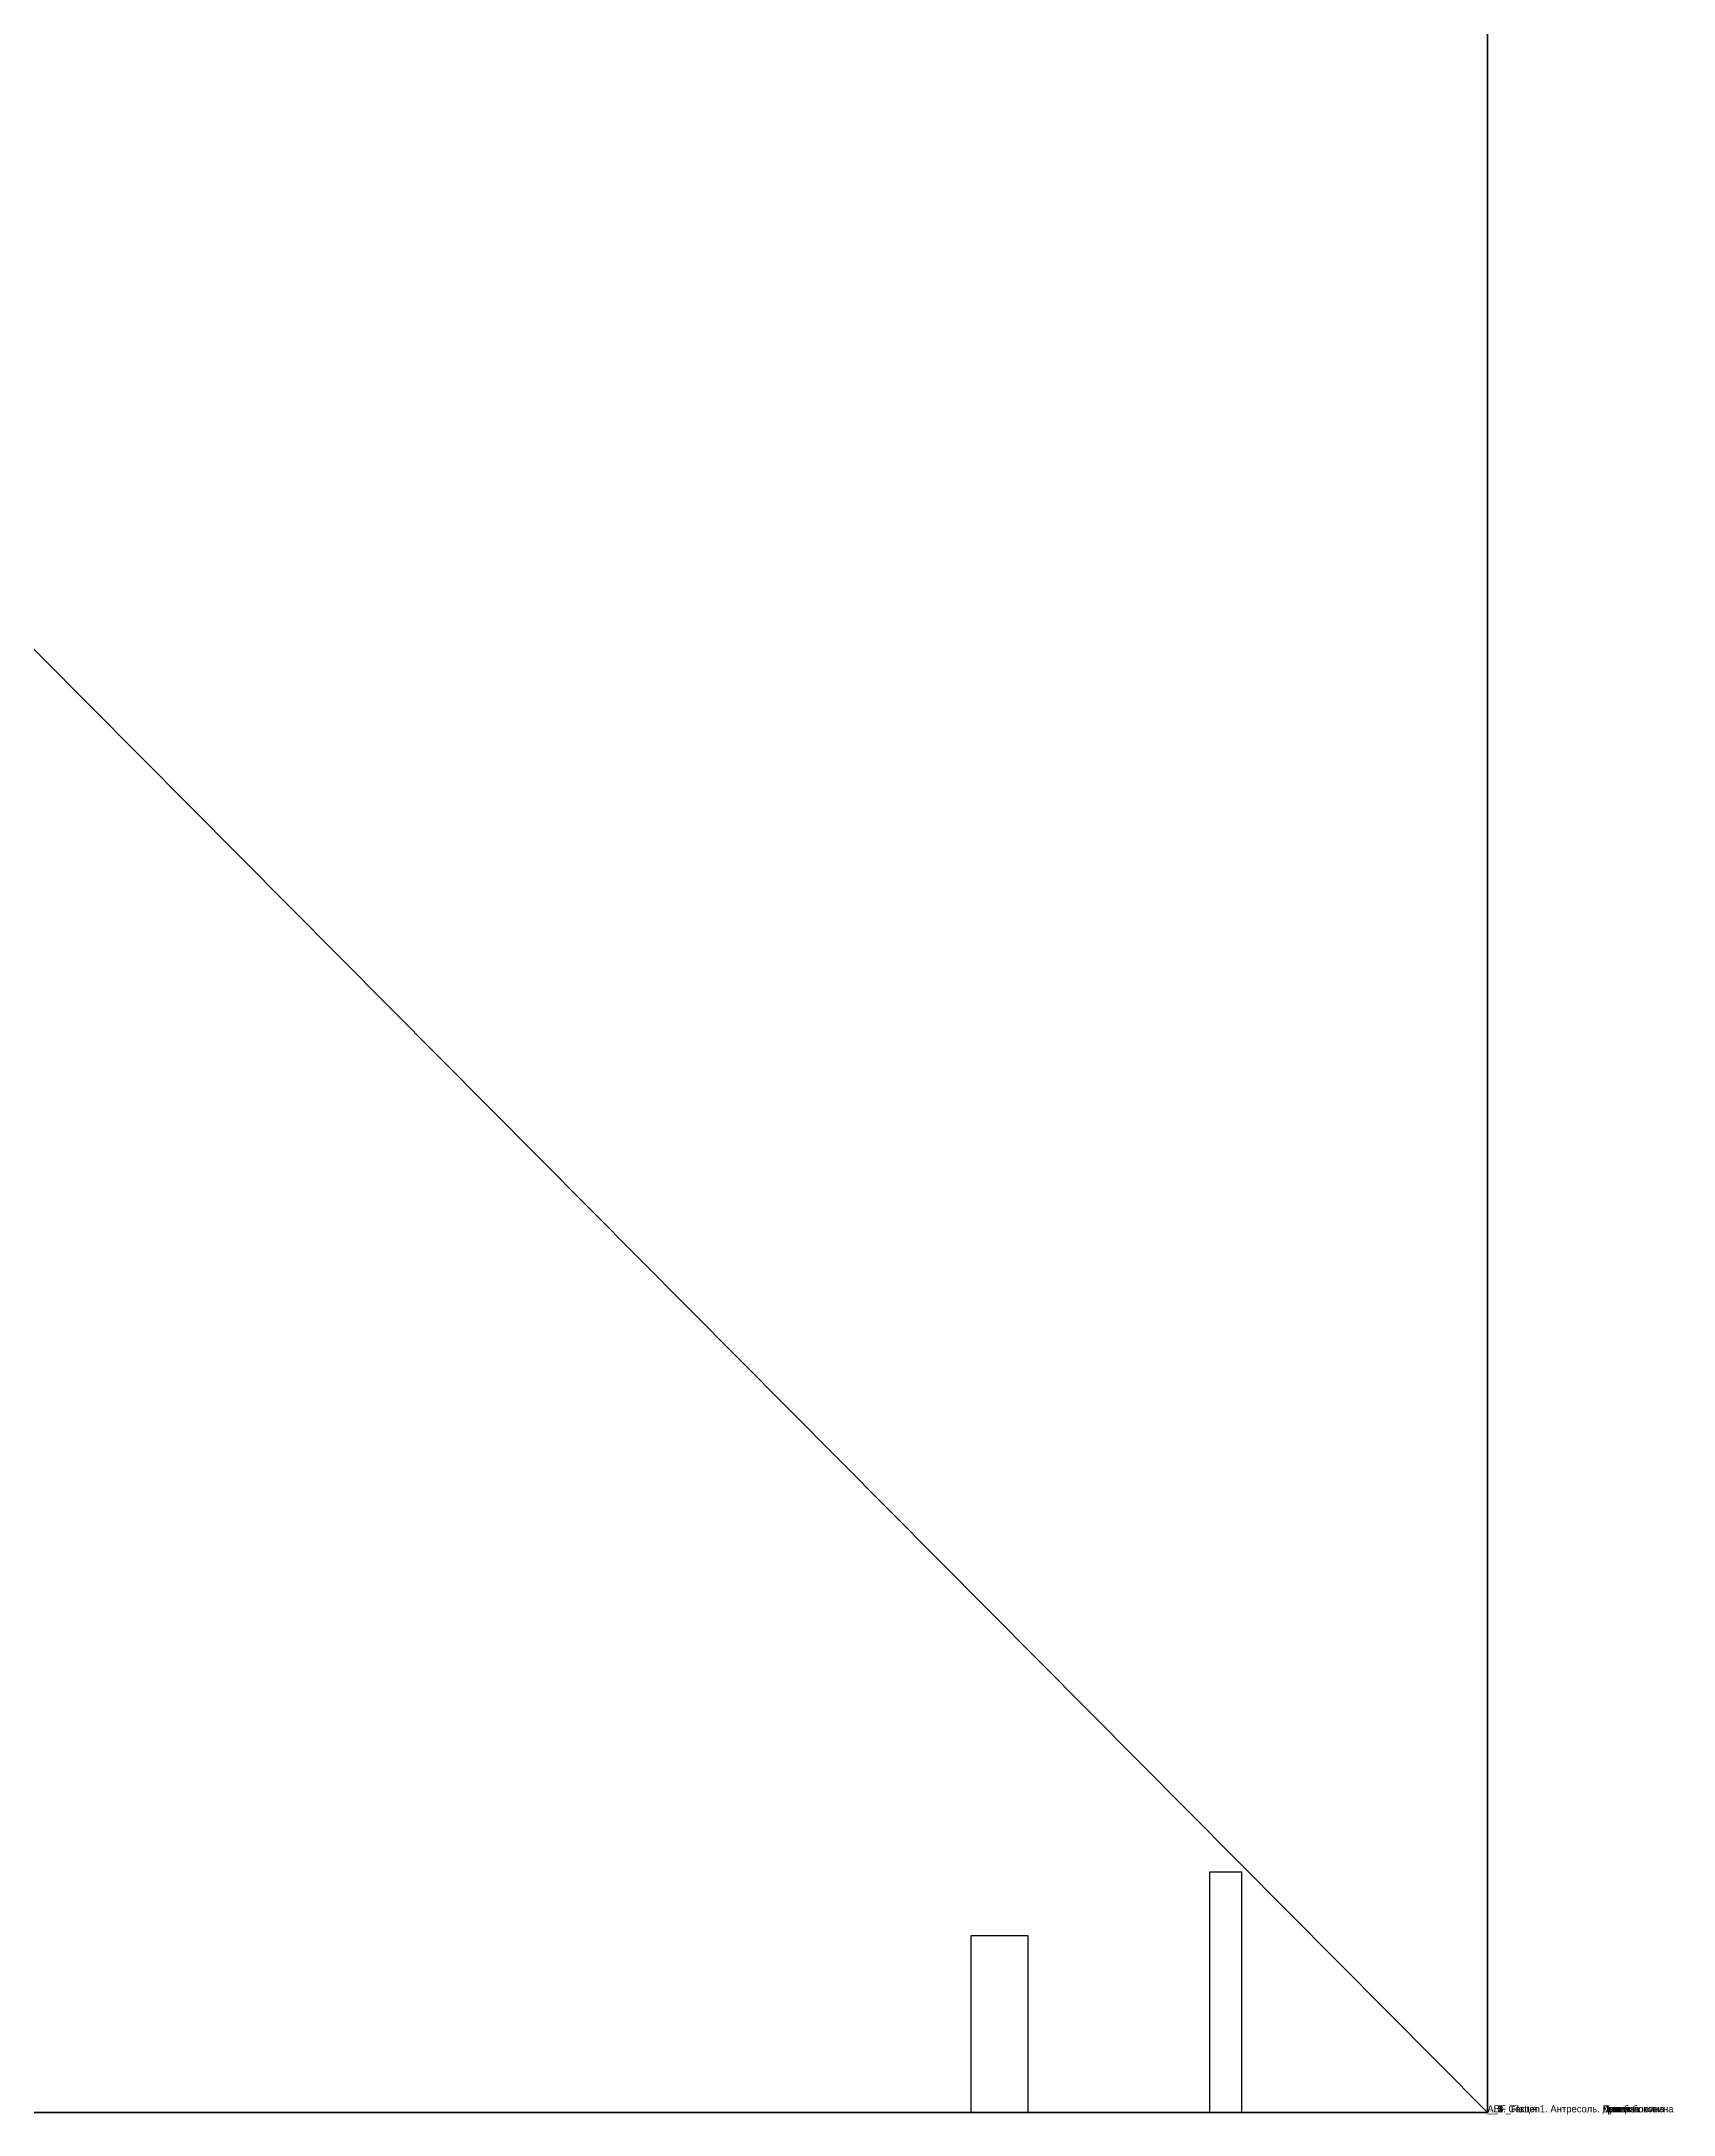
# Model space of a CAD drawing. Header units: millimetres. Extents: x -4450 to 26, y -548 to 1271.
# Drawn here: x -204.5 to 26.3, y -0.3 to 292.8 of the extents above; entities that cross this region are included whole.
import ezdxf

# ---------------------------------------------------------------- set-up
doc = ezdxf.new("R2010")
doc.units = ezdxf.units.MM
doc.header["$LTSCALE"] = 25.4
doc.layers.get('0').update_dxf_attribs({"true_color": 0xffffff})
for name, color, linetype, true_color in [('ABF_cuttingLines', 190, 'Continuous', 0x9900ff), ('DSIDE-4.5', 190, 'Continuous', 0x9900ff), ('DSIDE-8', 22, 'Continuous', 0xcc4400)]:
    doc.layers.add(name, color=color, linetype=linetype, true_color=true_color)

# ---------------------------------------------------------------- blocks, each defined once
blk = doc.blocks.new('Group53#1')
at = {"layer": 'DSIDE-4.5', "color": 0, "extrusion": (9.39989e-17, -1, 1.15969e-15)}
blk.add_circle((0, 9), 2.25, dxfattribs=at)
at = {"layer": 'DSIDE-8', "color": 0, "extrusion": (9.39989e-17, -1, 1.15969e-15)}
blk.add_circle((-32, 9), 4, dxfattribs=at)
blk = doc.blocks.new('Group54#1')
at = {"layer": 'DSIDE-4.5', "color": 0}
blk.add_polyline3d([(-2.25, 0, 0), (-2.25, -34, 0), (2.25, -34, 0), (2.25, 0, 0), (-2.25, 0, 0)], close=True, dxfattribs=at)
at = {"layer": 'DSIDE-8', "color": 0}
blk.add_polyline3d([(-36, 0, 0), (-36, -25, 0), (-28, -25, 0), (-28, 0, 0), (-36, 0, 0)], close=True, dxfattribs=at)
blk = doc.blocks.new('Group73#1')
at = {"layer": 'ABF_cuttingLines', "color": 0}
blk.add_polyline3d([(600, 622, 0), (0, 622, 0), (0, 18, 0), (600, 18, 0), (600, 622, 0)], close=True, dxfattribs=at)
blk = doc.blocks.new('______ 1. ___#5')
at = {"layer": 'ABF_cuttingLines', "color": 0}
for p, q in [((600, 622, 18), (600, 18, 18)), ((600, 622), (600, 18)), ((600, 622, 18), (600, 18, 18)), ((600, 622), (600, 18)), ((600, 18, 18), (0, 18, 18)), ((600, 18), (0, 18)), ((600, 18, 18), (0, 18, 18)), ((600, 18), (0, 18)), ((600, 18, 18), (600, 18)), ((600, 18, 18), (600, 18))]:
    blk.add_line(p, q, dxfattribs=at)
at = {"color": 0, "extrusion": (0, 0, -1), "rotation": 180}
for name in ['Group54#1', 'Group53#1']:
    blk.add_blockref(name, (-563, 18, -18), dxfattribs=at)
at = {"layer": 'ABF_cuttingLines', "color": 0}
blk.add_blockref('Group73#1', (0, 0, 18), dxfattribs=at)
at = {"color": 7, "true_color": 0xffffff}
mesh = blk.add_polyface(dxfattribs=at)
corners = [(600, 18, 18), (0, 622, 18), (0, 18, 18), (600, 622, 18)]
mesh.append_faces([[corners[k] for k in face] for face in [(0, 1, 2), (1, 0, 3)]], dxfattribs={"vtx0": -1, "color": 7})
at = {"color": 0}
mesh = blk.add_polyface(dxfattribs=at)
corners = [(600, 622), (0, 18), (0, 622), (600, 18)]
mesh.append_faces([[corners[k] for k in face] for face in [(0, 1, 2), (1, 0, 3)]], dxfattribs={"vtx0": -1, "color": 0})
mesh = blk.add_polyface(dxfattribs=at)
corners = [(600, 622), (600, 18, 18), (600, 18), (600, 622, 18)]
mesh.append_faces([[corners[k] for k in face] for face in [(0, 1, 2), (1, 0, 3)]], dxfattribs={"vtx0": -1, "color": 0})
mesh = blk.add_polyface(dxfattribs=at)
corners = [(600, 18, 18), (0, 18), (600, 18), (0, 18, 18)]
mesh.append_faces([[corners[k] for k in face] for face in [(0, 1, 2), (1, 0, 3)]], dxfattribs={"vtx0": -1, "color": 0})
blk = doc.blocks.new('______ 1. ___#6')
blk = doc.blocks.new('______ 1. ___#7')
blk = doc.blocks.new('WOOD_BAMBOO_THICKNESS_18')
at = {"color": 0}
ref = blk.add_blockref('______ 1. ___#7', (-1820, -18), dxfattribs=at)
ref.add_attrib('Skp_GroupInstanceName', '__6. Секція 1. Антресоль. Центр', (0, 0), dxfattribs={"height": 1})
ref = blk.add_blockref('______ 1. ___#6', (-1210, -18), dxfattribs=at)
ref.add_attrib('Skp_GroupInstanceName', '__3. Секція 1. Антресоль. Ліва боковина', (0, 0), dxfattribs={"height": 1})
ref = blk.add_blockref('______ 1. ___#5', (-600, -18), dxfattribs=at)
ref.add_attrib('Skp_GroupInstanceName', '__5. Секція 1. Антресоль. Права боковина', (0, 0), dxfattribs={"height": 1})
blk = doc.blocks.new('______ 1. ___#8')
blk = doc.blocks.new('_______ ______#3')
blk = doc.blocks.new('_______ ______#6')
blk = doc.blocks.new('WOOD_OSB_THICKNESS_18')
at = {"color": 0}
ref = blk.add_blockref('_______ ______#6', (-4450, 0), dxfattribs=at)
ref.add_attrib('Skp_GroupInstanceName', '__1. Секція 1. Антресоль. Кришка', (0, 0), dxfattribs={"height": 1})
ref = blk.add_blockref('_______ ______#3', (-3840, 1270), dxfattribs=at)
ref.add_attrib('Skp_GroupInstanceName', '__2. Секція 1. Антресоль. Дно', (0, 0), dxfattribs={"height": 1})
ref = blk.add_blockref('______ 1. ___#8', (-3230, -486), dxfattribs=at)
ref.add_attrib('Skp_GroupInstanceName', '__4. Секція 1. Антресоль. Поличка', (0, 0), dxfattribs={"height": 1})
blk = doc.blocks.new('Group66#1')

msp = doc.modelspace()

# ---------------------------------------------------------------- block references
at = {"color": 0}
ref = msp.add_blockref('WOOD_OSB_THICKNESS_18', (0, 0), dxfattribs=at)
ref.add_attrib('Skp_ComponentInstanceName', 'ABF_Flatten', (0, 0), dxfattribs={"height": 0.2})
ref = msp.add_blockref('WOOD_BAMBOO_THICKNESS_18', (0, 0), dxfattribs=at)
ref.add_attrib('Skp_ComponentInstanceName', 'ABF_Flatten', (0, 0), dxfattribs={"height": 0.2})
ref = msp.add_blockref('Group66#1', (0, 0), dxfattribs=at)
ref.add_attrib('Skp_GroupInstanceName', 'ABF_Flatten', (0, 0), dxfattribs={"height": 1})

doc.saveas('drawing.dxf')
